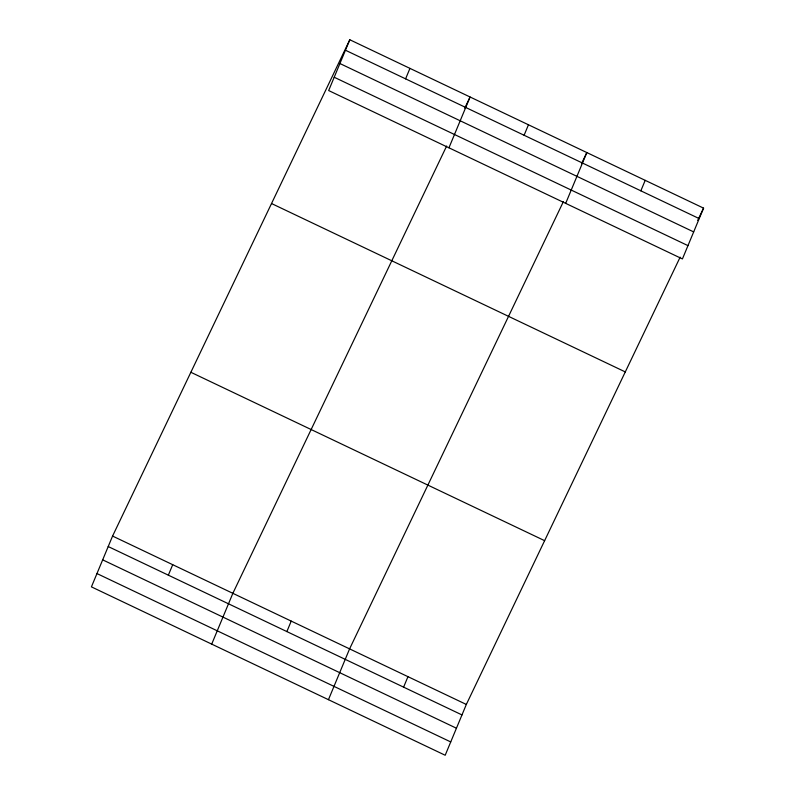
<?xml version="1.0" encoding="UTF-8"?>
<svg xmlns="http://www.w3.org/2000/svg" width="795" height="795" viewBox="0 0 795 795"><rect width="100%" height="100%" fill="white"/><g stroke="black" fill="none" stroke-linecap="round" stroke-linejoin="round"><path stroke-width="1.19" d="M349.81 39.75L328.663 90.55L682.428 258.932L703.575 208.131L349.81 39.75L112.572 536.069L91.425 586.869L445.19 755.25L466.337 704.45L680.142 257.163M168.351 575.163L172.714 564.688M405.589 78.854L409.952 68.38M211.708 644.119L232.856 593.318L446.651 146.022M448.946 147.8L470.084 97L464.767 108.14M286.866 631.578L291.228 621.104M524.104 135.259L528.456 124.785M328.454 699.68L349.591 648.879L563.397 201.592M565.682 203.371L586.829 152.57L581.503 163.71M403.612 687.138L407.964 676.664M640.84 190.83L645.202 180.346M697.712 220.394L703.575 208.131M345.447 50.224L699.212 218.605M339.912 63.53L693.677 231.911M334.198 77.244L687.963 245.625M271.522 203.53L625.287 371.921M190.86 372.279L544.625 540.67M112.572 536.069L466.337 704.45M108.209 546.543L461.974 714.924M102.674 559.849L456.439 728.23M96.97 573.563L450.735 741.944"/></g></svg>
